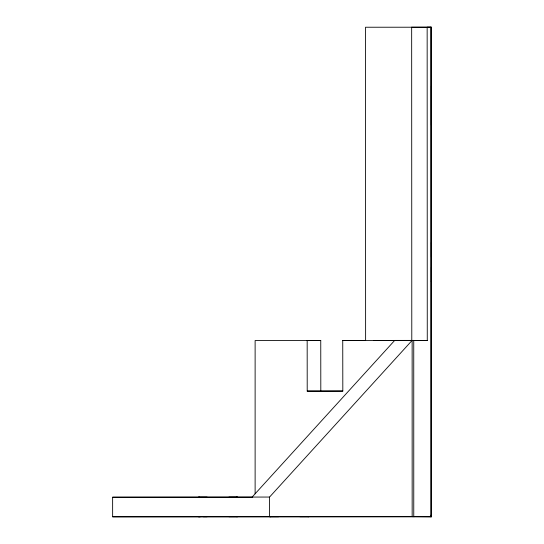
<?xml version="1.0" encoding="UTF-8"?>
<svg xmlns="http://www.w3.org/2000/svg" width="544" height="544" viewBox="0 0 544 544"><rect width="100%" height="100%" fill="white"/><g stroke="black" fill="none" stroke-linecap="round" stroke-linejoin="round"><path stroke-width="0.82" d="M255.122 493.816L255.122 340.544L320.756 340.517L320.81 391.116L342.822 391.082L342.74 340.456L427.271 340.53L427.156 27.2L431.249 27.214L365.507 27.234L365.622 340.564M411.781 27.22L431.365 27.22L431.365 516.786L430.828 516.78L430.712 27.207M431.365 267.281L431.365 281.799L431.365 281.126M431.365 257.142L431.365 242.631L431.365 243.297M431.365 27.22L431.365 516.786L112.642 516.8L112.628 497.216L269.566 497.053L412.141 340.388L412.162 516.63M252.13 497.073L394.706 340.401L413.746 340.394L413.766 516.637L430.828 516.78M373.612 340.558L427.271 340.53M207.114 497.148L198.485 497.162L199.492 497.162M228.929 497.141L237.558 497.128L236.552 497.128M200.457 516.739L198.499 516.739L199.505 516.746M203.293 516.732L207.128 516.725M228.942 516.725L237.578 516.712L236.572 516.705M278.664 516.725L269.729 516.739L270.647 516.739M299.907 516.718L308.842 516.705L307.924 516.705M342.74 340.456L365.622 340.456M320.756 340.517L307.17 340.49L307.21 391.095L342.781 391.054M112.628 497.216L252.47 497.202M112.642 516.8L413.766 516.637L412.236 516.63M307.21 391.095L320.81 391.116M413.522 516.637L414.65 516.644M431.045 515.127L431.365 516.786M411.665 27.214L411.788 340.544M269.566 497.053L269.579 516.637M431.365 86L431.365 125.106"/></g></svg>
